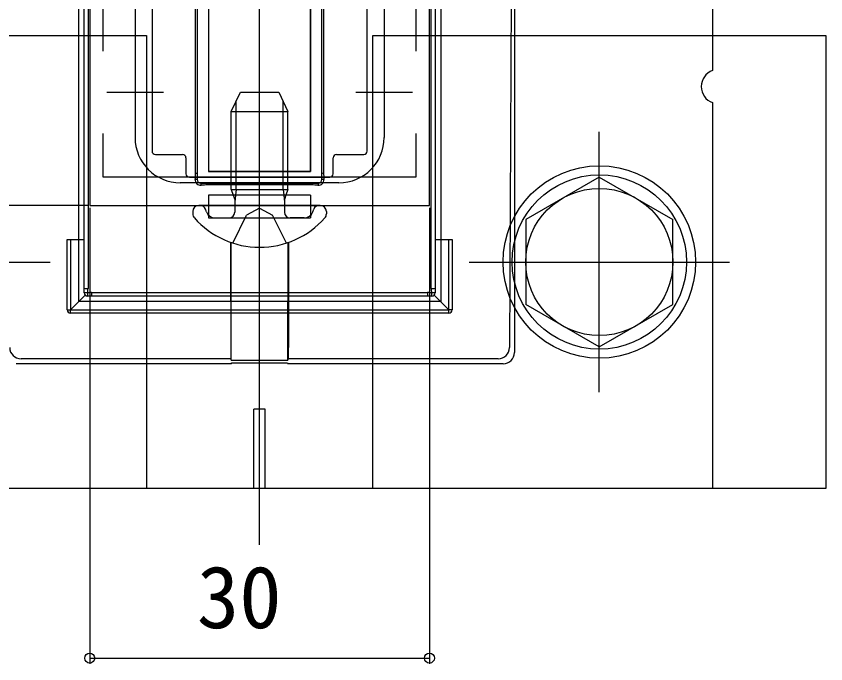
# Model space of a CAD drawing. Units: millimetres, scale not verified. Extents: x -875 to 875, y -1299 to 1293.
# Drawn here: x 480.5 to 623.5, y -1099.4 to -985 of the extents above; entities that cross this region are included whole.
import ezdxf
from ezdxf.enums import TextEntityAlignment as Align

# ---------------------------------------------------------------- set-up
doc = ezdxf.new("R2010")
doc.units = ezdxf.units.MM
doc.header["$LTSCALE"] = 8
for name, color, linetype in [('0-2_YKK_11', 7, 'Continuous'), ('0-3_YKK_12', 2, 'Continuous'), ('0-4_YKK_13', 4, 'Continuous'), ('0-5_YKK_D', 6, 'Continuous')]:
    doc.layers.add(name, color=color, linetype=linetype)
doc.styles.add('ＭＳ ゴシック', font='')
doc.styles.get('ＭＳ ゴシック').set_extended_font_data('MS Gothic')

msp = doc.modelspace()

# ---------------------------------------------------------------- linework, layer by layer
at = {"layer": '0-2_YKK_11'}
for p, q in [((501.51, -993.423), (501.51, -1003.423)), ((545.51, -993.423), (545.51, -1003.423)), ((496.51, -998.423), (506.51, -998.423)), ((540.51, -998.423), (550.51, -998.423))]:
    msp.add_line(p, q, dxfattribs=at)
msp.add_lwpolyline([(493.51, -918.423), (493.51, -1018.423), (553.51, -1018.423), (553.51, -918.423)], close=True, dxfattribs=at)
for points in [[(495.91, -991.156), (495.91, -977.023), (498.51, -974.423), (498.51, -962.423), (495.91, -959.823), (495.91, -945.689)], [(551.11, -945.689), (551.11, -959.823), (548.51, -962.423), (548.51, -974.423), (551.11, -977.023), (551.11, -991.156)], [(551.11, -1005.689), (551.11, -1013.423), (495.91, -1013.423), (495.91, -1005.689)]]:
    msp.add_lwpolyline(points, dxfattribs=at)
at = {"layer": '0-3_YKK_12'}
for p, q in [((523.51, -1078.423), (523.51, -858.423)), ((523.51, -1073.423), (523.51, -863.423)), ((501.51, -930.423), (501.51, -1006.423)), ((545.51, -930.423), (545.51, -1006.423)), ((537.51, -1014.423), (509.51, -1014.423))]:
    msp.add_line(p, q, dxfattribs=at)
for centre, start, end in [((509.51, -1006.423), 180, 270), ((537.51, -1006.423), 270, 0)]:
    msp.add_arc(centre, 8, start, end, dxfattribs=at)
at = {"layer": '0-4_YKK_13'}
for p, q in [((555.51, -901.423), (555.51, -1035.423)), ((492.51, -1033.047), (492.51, -903.798)), ((493.211, -903.843), (493.211, -1033.092)), ((553.808, -1033.092), (553.808, -903.843)), ((554.51, -903.798), (554.51, -1033.047)), ((568.259, -908.423), (567.642, -1043.55)), ((568.51, -908.423), (568.51, -1044.426)), ((512.218, -1012.705), (512.218, -924.23)), ((512.51, -924.191), (512.51, -1012.666)), ((514.51, -924.423), (514.51, -1012.423)), ((532.51, -924.423), (532.51, -1012.423)), ((534.51, -1012.666), (534.51, -924.191)), ((534.801, -924.23), (534.801, -1012.705)), ((504.51, -928.023), (504.51, -1008.823)), ((542.51, -1008.823), (542.51, -928.023)), ((603.51, -980.423), (603.51, -994.594)), ((523.51, -1027.431), (523.51, -996.596)), ((526.91, -998.423), (528.51, -1001.823)), ((519.376, -1015.623), (519.376, -999.983)), ((527.644, -1015.623), (527.644, -999.983)), ((603.51, -1000.251), (603.51, -1068.423)), ((518.51, -1001.823), (528.51, -1001.823)), ((518.51, -1015.623), (518.51, -1001.823)), ((528.51, -1015.623), (528.51, -1001.823)), ((583.51, -1051.423), (583.51, -1005.423)), ((505.109, -1009.423), (509.91, -1009.423)), ((537.109, -1009.423), (541.91, -1009.423)), ((510.51, -1010.023), (510.51, -1012.823)), ((536.51, -1012.823), (536.51, -1010.023)), ((511.109, -1013.423), (535.91, -1013.423)), ((512.51, -1012.666), (512.51, -1013.868)), ((532.51, -1012.423), (514.51, -1012.423)), ((534.51, -1013.868), (534.51, -1012.666)), ((583.51, -1013.423), (570.51, -1020.906)), ((583.51, -1013.423), (596.51, -1020.906)), ((514.314, -1014.468), (514.314, -1014.788)), ((532.705, -1014.788), (514.314, -1014.788)), ((532.705, -1014.468), (533.91, -1014.468)), ((532.705, -1014.788), (532.705, -1014.468)), ((518.51, -1015.623), (528.51, -1015.623)), ((532.51, -1016.623), (532.51, -1020.623)), ((513.008, -1018.423), (512.8, -1018.423)), ((534.011, -1018.423), (513.008, -1018.423)), ((514.126, -1019.57), (513.948, -1019.081)), ((523.51, -1018.936), (521.22, -1020.153)), ((523.51, -1018.936), (525.8, -1020.153)), ((532.894, -1019.57), (533.072, -1019.081)), ((511.71, -1019.513), (511.71, -1019.91)), ((514.51, -1020.623), (532.51, -1020.623)), ((515.629, -1020.623), (518.11, -1020.623)), ((518.766, -1025.074), (521.22, -1020.153)), ((528.253, -1025.074), (525.8, -1020.153)), ((531.39, -1020.623), (528.91, -1020.623)), ((535.31, -1019.513), (535.31, -1019.91)), ((570.51, -1020.906), (570.51, -1035.94)), ((596.51, -1035.917), (596.51, -1020.906)), ((489.51, -1024.468), (492.51, -1024.468)), ((489.51, -1036.868), (489.51, -1024.468)), ((490.11, -1024.468), (490.11, -1036.868)), ((518.405, -1024.952), (518.405, -1043.541)), ((518.508, -1045.748), (518.454, -1024.969)), ((528.511, -1045.748), (528.565, -1024.969)), ((528.614, -1024.952), (528.614, -1043.541)), ((554.51, -1024.468), (557.51, -1024.468)), ((557.51, -1024.468), (557.51, -1036.868)), ((440.51, -1028.423), (486.51, -1028.423)), ((560.51, -1028.423), (606.51, -1028.423)), ((492.51, -1033.868), (492.51, -1033.047)), ((554.51, -1033.047), (554.51, -1033.868)), ((492.685, -1034.292), (490.11, -1036.868)), ((493.85, -1034.468), (493.11, -1034.468)), ((493.85, -1033.81), (493.85, -1034.468)), ((493.85, -1033.81), (553.17, -1033.81)), ((553.17, -1034.468), (493.85, -1034.468)), ((553.17, -1033.81), (553.17, -1034.468)), ((553.91, -1034.468), (553.17, -1034.468)), ((554.334, -1034.292), (556.91, -1036.868)), ((555.51, -1035.423), (491.51, -1035.423)), ((583.51, -1043.423), (570.51, -1035.94)), ((583.51, -1043.423), (596.51, -1035.94)), ((489.51, -1036.868), (490.11, -1036.868)), ((490.11, -1036.868), (556.91, -1036.868)), ((490.11, -1037.468), (490.11, -1036.868)), ((556.91, -1037.468), (490.11, -1037.468)), ((556.91, -1037.468), (556.91, -1036.868)), ((518.51, -1046.423), (480.498, -1046.423)), ((518.438, -1045.538), (481.375, -1045.538)), ((518.438, -1045.538), (518.508, -1045.748)), ((518.508, -1045.748), (528.511, -1045.748)), ((518.51, -1046.423), (518.579, -1046.212)), ((518.579, -1046.212), (528.44, -1046.212)), ((528.44, -1046.212), (528.51, -1046.423)), ((566.521, -1046.423), (528.51, -1046.423)), ((528.581, -1045.538), (528.511, -1045.748)), ((565.644, -1045.538), (528.581, -1045.538)), ((524.51, -1054.423), (522.51, -1054.423)), ((522.51, -1068.423), (522.51, -1054.423)), ((524.51, -1068.423), (524.51, -1054.423)), ((603.51, -1068.423), (443.51, -1068.423))]:
    msp.add_line(p, q, dxfattribs=at)
for points in [[(555.51, -901.423), (491.51, -901.423), (491.51, -1035.423)], [(518.51, -1001.823), (520.11, -998.423), (526.91, -998.423)], [(513.11, -1014.468), (514.314, -1014.468), (532.705, -1014.468)], [(532.51, -1016.623), (514.51, -1016.623), (514.51, -1020.623)], [(518.51, -1015.623), (518.848, -1016.623), (519.11, -1017.395)], [(519.376, -1015.623), (519.255, -1016.623), (519.11, -1017.823)], [(527.644, -1015.623), (527.764, -1016.623), (527.91, -1017.823)], [(528.51, -1015.623), (528.171, -1016.623), (527.91, -1017.395)], [(519.11, -1017.395), (519.11, -1018.423), (519.11, -1019.623)], [(527.91, -1017.395), (527.91, -1018.423), (527.91, -1019.623)], [(534.219, -1018.423), (534.011, -1018.423), (533.31, -1018.423)], [(557.51, -1036.868), (556.91, -1036.868), (556.91, -1024.468)]]:
    msp.add_lwpolyline(points, dxfattribs=at)
for points in [[(532.51, -1012.423), (532.51, -924.423), (514.51, -924.423), (514.51, -1012.423)], [(503.51, -988.423), (503.51, -1068.423), (423.51, -1068.423), (423.51, -988.423)], [(623.51, -988.423), (623.51, -1068.423), (543.51, -1068.423), (543.51, -988.423)]]:
    msp.add_lwpolyline(points, close=True, dxfattribs=at)
for radius in [17, 15.4, 13]:
    msp.add_circle((583.51, -1028.423), radius, dxfattribs=at)
for centre, radius, start, end in [((604.51, -997.423), 3, 109.47122, 250.52878), ((512.266, -1011.952), 0.754, 266.36803, 288.83101), ((534.753, -1011.952), 0.754, 251.16899, 273.63197), ((513.108, -1013.902), 0.962, 175.06323, 275.18399), ((512.214, -1014.694), 0.878, 70.35948, 94.26698), ((513.11, -1013.868), 0.6, 180, 270), ((512.573, -1014.79), 0.626, 353.54785, 30.96417), ((534.447, -1014.79), 0.626, 149.03583, 186.45215), ((533.911, -1013.902), 0.962, 264.8078, 4.94499), ((533.91, -1013.868), 0.6, 270, 0), ((534.805, -1014.694), 0.878, 85.73302, 109.64052), ((512.8, -1019.513), 1.091, 90, 180), ((513.008, -1019.423), 1, 20, 90), ((534.011, -1019.423), 1, 90, 160), ((534.219, -1019.513), 1.091, 0, 90), ((512.81, -1019.91), 1.1, 180, 221.56083), ((523.51, -1010.423), 15.4, 221.56083, 318.43917), ((515.629, -1019.023), 1.6, 200, 270), ((518.11, -1019.623), 1, 270, 0), ((528.91, -1019.623), 1, 180, 270), ((531.39, -1019.023), 1.6, 270, 340), ((534.21, -1019.91), 1.1, 318.43917, 0), ((493.016, -1030.623), 2.477, 258.19876, 274.51239), ((554.003, -1030.623), 2.477, 265.48761, 281.80124), ((492.987, -1044.668), 10.811, 89.09507, 92.53185), ((493.11, -1033.868), 0.6, 180, 270), ((491.22, -1034.011), 1.944, 346.42187, 4.51215), ((555.799, -1034.011), 1.944, 175.48785, 193.57813), ((554.032, -1044.668), 10.811, 87.46815, 90.90493), ((553.91, -1033.868), 0.6, 270, 0), ((490.11, -1036.868), 0.6, 180, 270), ((556.91, -1036.868), 0.6, 270, 0), ((481.381, -1043.535), 2.004, 180.44387, 269.81844), ((565.638, -1043.535), 2.004, 270.18156, 359.55613)]:
    msp.add_arc(centre, radius, start, end, dxfattribs=at)
for centre, major_axis, ratio, start_param, end_param in [((505.11, -1008.823), (-0.424, -0.424), 0.999695, 5.4979394, 7.0684312), ((509.909, -1010.023), (0.424, 0.424), 0.999695, 5.4979394, 7.0684312), ((537.11, -1010.023), (-0.424, 0.424), 0.999695, 5.4979394, 7.0684312), ((541.909, -1008.823), (0.424, -0.424), 0.999695, 5.4979394, 7.0684312), ((511.11, -1012.823), (-0.424, -0.424), 0.999695, 5.4979394, 7.0684312), ((511.91, -1015.331), (-0.428, -6.083), 0.022498, 1.8236152, 2.0187174), ((535.11, -1015.331), (0.428, -6.083), 0.022498, 4.2644679, 4.4595701), ((535.909, -1012.823), (0.424, -0.424), 0.999695, 5.4979394, 7.0684312), ((512.173, -1015.068), (6.083, 0.428), 0.022498, 1.2094857, 1.40045), ((534.846, -1015.068), (6.083, -0.428), 0.022498, 1.7411427, 1.9321069), ((493.11, -1034.167), (-0.424, -6.081), 0.004381, 1.6219236, 1.7488196), ((553.91, -1034.167), (0.424, -6.081), 0.004381, 4.5343657, 4.6612617), ((493.409, -1033.868), (6.081, 0.424), 0.004381, 1.498021, 1.6118461), ((553.61, -1033.868), (6.081, -0.424), 0.004381, 1.5297466, 1.6435716), ((518.44, -1043.541), (0, 2), 0.017455, 1.5707963, 3.0892328), ((528.579, -1043.541), (0, 2), 0.017455, 3.1939525, 4.712389), ((566.507, -1044.411), (-0.974, 1.765), 0.991424, 2.6412593, 4.2047718)]:
    msp.add_ellipse(centre, major_axis=major_axis, ratio=ratio, start_param=start_param, end_param=end_param, dxfattribs=at)
at = {"layer": '0-5_YKK_D'}
for p, q in [((493.11, -1018.423), (392.51, -1018.423)), ((493.51, -1018.823), (493.51, -1099.423)), ((553.51, -1018.823), (553.51, -1099.423)), ((493.51, -1098.423), (553.51, -1098.423))]:
    msp.add_line(p, q, dxfattribs=at)
for centre in [(493.51, -1098.423), (553.51, -1098.423)]:
    msp.add_circle(centre, 0.875, dxfattribs=at)

# ---------------------------------------------------------------- texts
at = {"layer": '0-5_YKK_D', "style": 'ＭＳ ゴシック'}
msp.add_text('30', height=11, dxfattribs=at).set_placement((512.43, -1096.423), align=Align.BOTTOM_LEFT)

doc.saveas('drawing.dxf')
